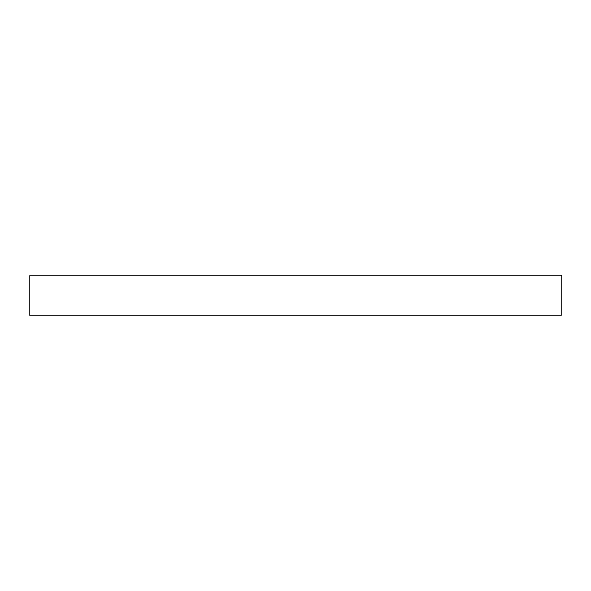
<?xml version="1.0" encoding="UTF-8"?>
<svg xmlns="http://www.w3.org/2000/svg" width="591" height="591" viewBox="0 0 591 591"><rect width="100%" height="100%" fill="white"/><g stroke="black" fill="none" stroke-linecap="round" stroke-linejoin="round"><path stroke-width="0.89" d="M561.45 275.554L29.55 275.554L29.55 315.446L561.45 315.446L561.45 275.554"/></g></svg>
